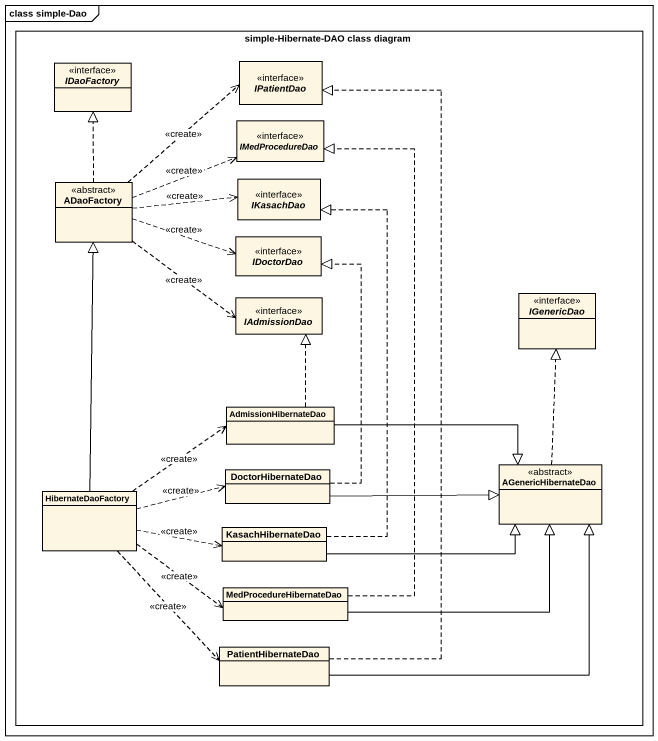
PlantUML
@startuml
mainframe class simple-Dao
hide circle
hide empty members
rectangle "simple-Hibernate-DAO class diagram" as simple_Hibernate_DAO_class {
  interface IDaoFactory
  interface IPatientDao
  interface IMedProcedureDao
  interface IKasachDao
  class ADaoFactory <<abstract>>
  interface IDoctorDao
  interface IGenericDao
  interface IAdmissionDao
  class AdmissionHibernateDao
  class DoctorHibernateDao
  class AGenericHibernateDao <<abstract>>
  class HibernateDaoFactory
  class KasachHibernateDao
  class MedProcedureHibernateDao
  class PatientHibernateDao
}
ADaoFactory .up.|> IDaoFactory
ADaoFactory .up.> IPatientDao : <<create>>
ADaoFactory .right.> IMedProcedureDao : <<create>>
ADaoFactory .right.> IKasachDao : <<create>>
ADaoFactory .right.> IDoctorDao : <<create>>
ADaoFactory .right.> IAdmissionDao : <<create>>
AdmissionHibernateDao .up.|> IAdmissionDao
AdmissionHibernateDao -right-|> AGenericHibernateDao
DoctorHibernateDao .up.|> IDoctorDao
DoctorHibernateDao -right-|> AGenericHibernateDao
AGenericHibernateDao .up.|> IGenericDao
HibernateDaoFactory -up-|> ADaoFactory
HibernateDaoFactory .right.> AdmissionHibernateDao : <<create>>
HibernateDaoFactory .right.> DoctorHibernateDao : <<create>>
HibernateDaoFactory .right.> KasachHibernateDao : <<create>>
HibernateDaoFactory .right.> MedProcedureHibernateDao : <<create>>
HibernateDaoFactory ..> PatientHibernateDao : <<create>>
KasachHibernateDao .up.|> IKasachDao
KasachHibernateDao -right-|> AGenericHibernateDao
MedProcedureHibernateDao .up.|> IMedProcedureDao
MedProcedureHibernateDao -right-|> AGenericHibernateDao
PatientHibernateDao .up.|> IPatientDao
PatientHibernateDao -up-|> AGenericHibernateDao
@enduml
